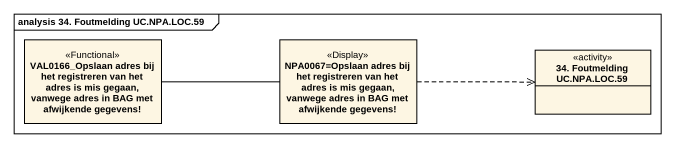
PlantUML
@startuml
mainframe analysis 34. Foutmelding UC.NPA.LOC.59
hide circle
hide empty members
class "VAL0166_Opslaan adres bij het registreren van het adres is mis gegaan, vanwege adres in BAG met afwijkende gegevens!" as VAL0166_Opslaan_adres_bij <<Functional>>
class "NPA0067=Opslaan adres bij het registreren van het adres is mis gegaan, vanwege adres in BAG met afwijkende gegevens!" as NPA0067_Opslaan_adres_bij <<Display>>
class "34. Foutmelding UC.NPA.LOC.59" as c34_Foutmelding_UC_NPA_LOC_59 <<activity>>
VAL0166_Opslaan_adres_bij -right- NPA0067_Opslaan_adres_bij
NPA0067_Opslaan_adres_bij .right.> c34_Foutmelding_UC_NPA_LOC_59
@enduml
